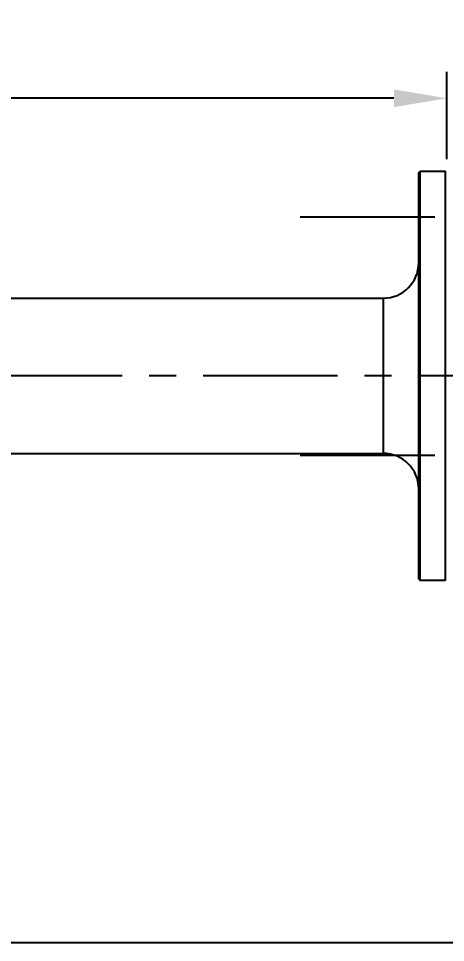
# Model space of a CAD drawing. Header units: millimetres. Extents: x 601 to 1195, y -13 to 407.
# Drawn here: x 1005.58 to 1025.73, y 276.47 to 320.1 of the extents above; entities that cross this region are included whole.
import ezdxf

# ---------------------------------------------------------------- set-up
doc = ezdxf.new("R2010")
doc.units = ezdxf.units.MM
doc.header["$LTSCALE"] = 0.1
doc.linetypes.add('CENTERX2', pattern=[101.6, 63.5, -12.7, 12.7, -12.7])
doc.layers.add('CENTER', color=1, linetype='CENTERX2')
doc.layers.add('DIM', color=3, linetype='Continuous')
doc.styles.get("Standard").update_dxf_attribs({"font": 'arial.ttf'})
doc.dimstyles.new('ISO-25', dxfattribs={"dimtxt": 2.5, "dimasz": 2.5, "dimexe": 1.25, "dimexo": 0.625, "dimtad": 1, "dimlfac": 3, "dimtxsty": 'Standard', "dimcen": 2.5, "dimadec": 0, "dimazin": 0, "dimtfac": 1, "dimtmove": 0, "dimatfit": 3, "dimfxl": 0, "dimarcsym": 0})

# ---------------------------------------------------------------- blocks, each defined once
blk = doc.blocks.new('*D8')
at = {"layer": 'Defpoints', "color": 0}
for p in [(955.269, 316.331), (1025.798, 312.827), (955.269, 276.468)]:
    blk.add_point(p, dxfattribs=at)
at = {"layer": 'DIM', "color": 0, "lineweight": -2}
for p, q in [((955.269, 277.093), (955.269, 317.581)), ((1025.798, 313.452), (1025.798, 317.581)), ((1023.298, 316.331), (957.769, 316.331))]:
    blk.add_line(p, q, dxfattribs=at)
at = {"layer": 'DIM', "color": 0}
for points in [[(957.769, 316.748), (957.769, 315.914), (955.269, 316.331)], [(1023.298, 316.748), (1023.298, 315.914), (1025.798, 316.331)]]:
    blk.add_solid(points, dxfattribs=at)
at = {"layer": 'DIM', "color": 0, "insert": (990.533, 318.458), "char_height": 2.5, "attachment_point": 5}
blk.add_mtext('211,59', dxfattribs=at)
blk = doc.blocks.new('*D9')
at = {"layer": 'Defpoints', "color": 0}
for p in [(1030.798, 303.227), (1048.792, 303.227), (955.269, 276.468)]:
    blk.add_point(p, dxfattribs=at)
at = {"layer": 'DIM', "color": 0, "lineweight": -2}
for p, q in [((1031.423, 303.227), (1050.042, 303.227)), ((1048.792, 278.968), (1048.792, 300.727)), ((955.894, 276.468), (1050.042, 276.468))]:
    blk.add_line(p, q, dxfattribs=at)
at = {"layer": 'DIM', "color": 0}
for points in [[(1048.375, 300.727), (1049.209, 300.727), (1048.792, 303.227)], [(1048.375, 278.968), (1049.209, 278.968), (1048.792, 276.468)]]:
    blk.add_solid(points, dxfattribs=at)
at = {"layer": 'DIM', "color": 0, "insert": (1046.665, 289.848), "char_height": 2.5, "attachment_point": 5, "rotation": 90}
blk.add_mtext('80,28', dxfattribs=at)

msp = doc.modelspace()

# ---------------------------------------------------------------- linework, layer by layer
at = {"color": 7, "linetype": 'Continuous'}
for p, q in [((1024.4648, 312.8271), (1024.5315, 312.8938)), ((1024.5315, 293.5605), (1024.5315, 312.8938)), ((1024.5315, 312.8938), (1025.7315, 312.8938)), ((1025.7315, 293.5605), (1025.7315, 312.8938)), ((1024.4648, 293.6271), (1024.4648, 312.8271)), ((995.7968, 306.8938), (1022.7981, 306.8938)), ((1022.7981, 299.5605), (1022.7981, 306.8938)), ((1004.4648, 299.5605), (1022.7981, 299.5605)), ((1024.4648, 293.6271), (1024.5315, 293.5605)), ((1025.7315, 293.5605), (1024.5315, 293.5605))]:
    msp.add_line(p, q, dxfattribs=at)
for centre, start, end in [((1022.7981, 308.5605), 270, 360), ((1022.7981, 297.8938), 0, 90)]:
    msp.add_arc(centre, 1.6667, start, end, dxfattribs=at)
at = {"layer": 'CENTER'}
for p, q in [((1018.873, 310.7271), (1044.4648, 310.7271)), ((1030.7981, 303.2271), (1000.4648, 303.2271)), ((1018.873, 299.4771), (1044.4648, 299.4771))]:
    msp.add_line(p, q, dxfattribs=at)

# ---------------------------------------------------------------- dimensions: what is measured, and where the dimension line sits
at = {"layer": 'DIM'}
dim = msp.add_linear_dim(base=(955.2688, 316.331), p1=(1025.7981, 312.8271), p2=(955.2688, 276.4681), dimstyle='ISO-25', dxfattribs=at)
dim.commit()
dim.dimension.update_dxf_attribs({"geometry": '*D8', "text_midpoint": (990.5334, 318.4584)})
dim = msp.add_linear_dim(base=(1048.7919, 303.2271), p1=(955.2688, 276.4681), p2=(1030.7981, 303.2271), angle=90, dimstyle='ISO-25', dxfattribs=at)
dim.commit()
dim.dimension.update_dxf_attribs({"geometry": '*D9', "text_midpoint": (1046.6646, 289.8476)})

doc.saveas('drawing.dxf')
